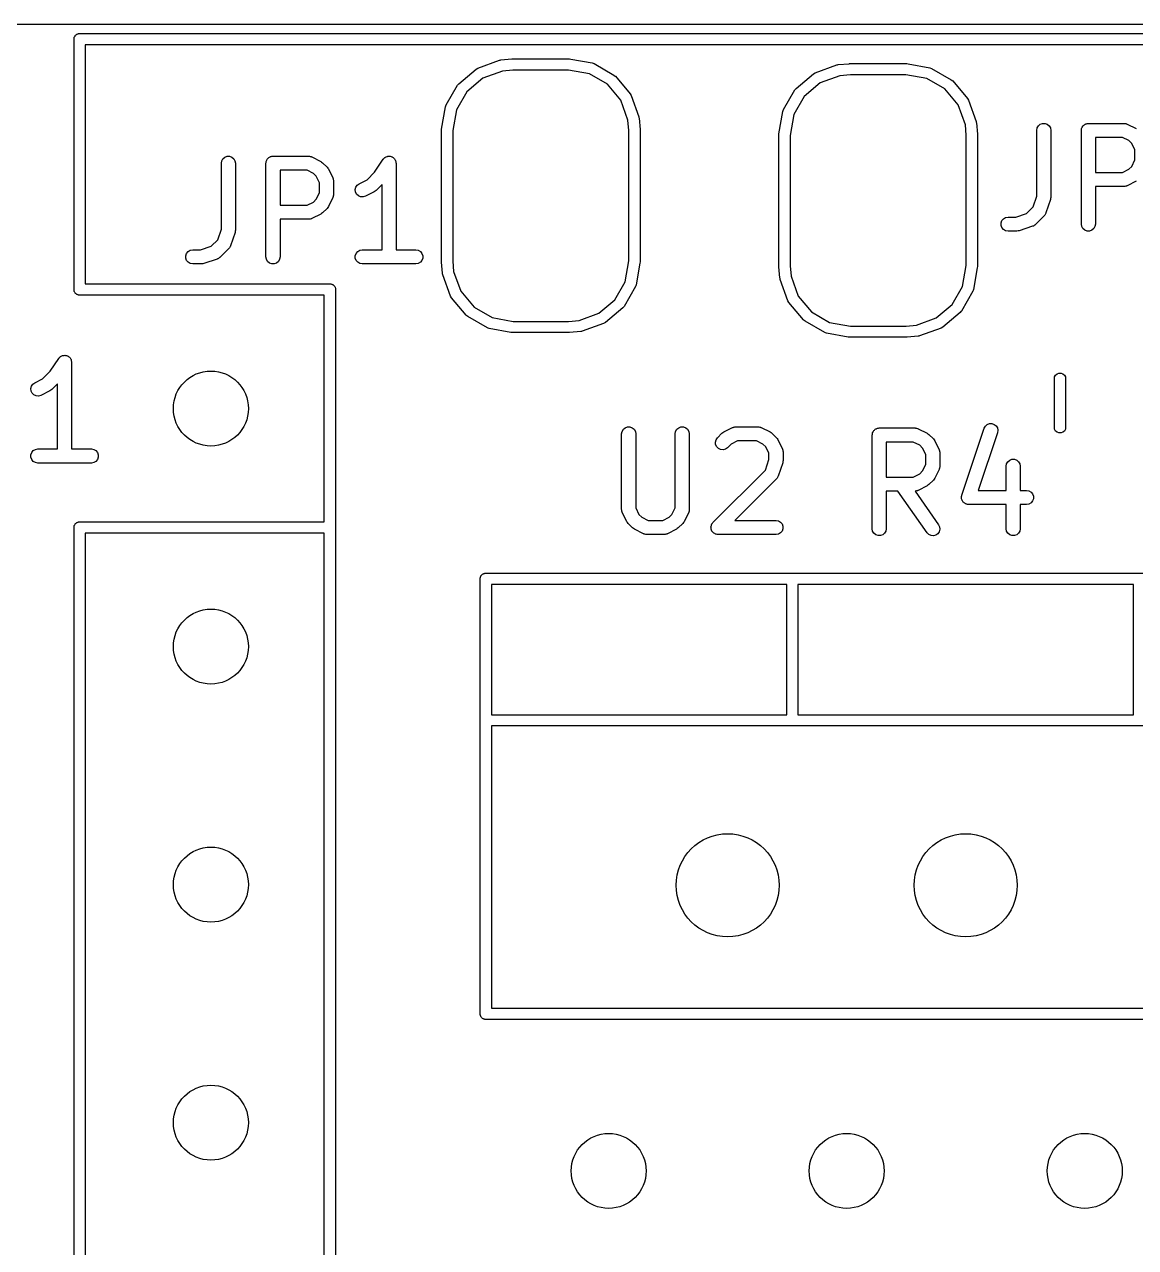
# Model space of a CAD drawing. Extents: x 202.7 to 262.5, y -125.5 to -33.7.
# Drawn here: x 241.19 to 253.05, y -86.12 to -73.07 of the extents above; entities that cross this region are included whole.
import ezdxf

# ---------------------------------------------------------------- set-up
doc = ezdxf.new("R2010")
doc.units = 0
doc.header["$MEASUREMENT"] = 0
doc.layers.add('BLACK', color=7, linetype='CONTINUOUS')

msp = doc.modelspace()

# ---------------------------------------------------------------- linework, layer by layer
at = {"layer": 'BLACK', "linetype": 'CONTINUOUS'}
for p, q in [((259.685, -73.072), (223.309, -73.072)), ((241.722, -73.2144), (241.723, -73.2092)), ((241.723, -73.2092), (241.725, -73.2045)), ((241.725, -73.2045), (241.727, -73.1995)), ((241.727, -73.1995), (241.731, -73.1955)), ((241.731, -73.1955), (241.733, -73.1908)), ((241.733, -73.1908), (241.737, -73.1874)), ((241.737, -73.1874), (241.741, -73.1833)), ((241.741, -73.1833), (241.745, -73.1807)), ((241.745, -73.1807), (241.75, -73.1772)), ((241.75, -73.1772), (241.755, -73.1754)), ((241.755, -73.1754), (241.759, -73.1727)), ((241.759, -73.1727), (241.764, -73.1718)), ((241.764, -73.1718), (241.769, -73.17)), ((241.769, -73.17), (241.775, -73.17)), ((241.775, -73.17), (241.775, -73.17)), ((241.775, -73.17), (259.825, -73.17)), ((241.72, -73.2194), (241.722, -73.2144)), ((241.72, -73.2247), (241.72, -73.2194)), ((241.72, -73.2248), (241.72, -73.2247)), ((241.72, -75.8894), (241.72, -73.2248)), ((259.76, -73.29), (241.84, -73.29)), ((241.84, -73.29), (241.84, -75.84)), ((246.029, -73.5374), (246.258, -73.4543)), ((246.258, -73.4543), (246.266, -73.4529)), ((246.266, -73.4529), (246.273, -73.4509)), ((246.273, -73.4509), (246.392, -73.4405)), ((246.392, -73.4405), (246.395, -73.44)), ((246.395, -73.44), (247.005, -73.44)), ((247.005, -73.44), (247.021, -73.4427)), ((247.021, -73.4427), (247.25, -73.4831)), ((245.825, -73.7041), (246.011, -73.5478)), ((246.011, -73.5478), (246.029, -73.5374)), ((246.029, -73.5374), (246.029, -73.5374)), ((246.292, -73.5697), (246.08, -73.6465)), ((246.403, -73.56), (246.292, -73.5697)), ((246.995, -73.56), (246.403, -73.56)), ((247.219, -73.5995), (246.995, -73.56)), ((247.411, -73.7104), (247.219, -73.5995)), ((247.25, -73.4831), (247.269, -73.4903)), ((247.269, -73.4903), (247.269, -73.4903)), ((247.269, -73.4903), (247.48, -73.6118)), ((249.425, -73.7541), (249.611, -73.5978)), ((249.611, -73.5978), (249.629, -73.5874)), ((249.629, -73.5874), (249.858, -73.5043)), ((249.629, -73.5874), (249.629, -73.5874)), ((249.858, -73.5043), (249.866, -73.5029)), ((249.866, -73.5029), (249.873, -73.5009)), ((249.873, -73.5009), (249.992, -73.4905)), ((249.992, -73.4905), (249.995, -73.49)), ((249.995, -73.49), (250.605, -73.49)), ((250.605, -73.49), (250.621, -73.4927)), ((250.621, -73.4927), (250.85, -73.5331)), ((250.85, -73.5331), (250.869, -73.5403)), ((250.869, -73.5403), (250.869, -73.5403)), ((250.869, -73.5403), (251.08, -73.6618)), ((245.69, -73.9306), (245.812, -73.72)), ((245.812, -73.72), (245.825, -73.7041)), ((245.825, -73.7041), (245.825, -73.7041)), ((246.08, -73.6465), (245.91, -73.7892)), ((247.553, -73.8805), (247.411, -73.7104)), ((247.48, -73.6118), (247.495, -73.6241)), ((247.495, -73.6241), (247.496, -73.6252)), ((247.496, -73.6252), (247.652, -73.8114)), ((249.68, -73.6965), (249.51, -73.8392)), ((249.892, -73.6197), (249.68, -73.6965)), ((250.003, -73.61), (249.892, -73.6197)), ((250.595, -73.61), (250.003, -73.61)), ((250.819, -73.6495), (250.595, -73.61)), ((251.011, -73.7604), (250.819, -73.6495)), ((251.08, -73.6618), (251.096, -73.6752)), ((251.096, -73.6752), (251.252, -73.8614)), ((245.91, -73.7892), (245.799, -73.9814)), ((247.652, -73.8114), (247.663, -73.8295)), ((247.663, -73.8295), (247.663, -73.8295)), ((247.663, -73.8295), (247.746, -74.0579)), ((249.29, -73.9806), (249.412, -73.77)), ((249.51, -73.8392), (249.399, -74.0314)), ((249.412, -73.77), (249.425, -73.7541)), ((249.425, -73.7541), (249.425, -73.7541)), ((251.153, -73.9305), (251.011, -73.7604)), ((251.252, -73.8614), (251.263, -73.8795)), ((245.641, -74.1896), (245.683, -73.9502)), ((245.683, -73.9502), (245.69, -73.9306)), ((245.69, -73.9306), (245.69, -73.9306)), ((245.799, -73.9814), (245.76, -74.2052)), ((247.63, -74.0915), (247.553, -73.8805)), ((249.283, -74.0002), (249.29, -73.9806)), ((249.29, -73.9806), (249.29, -73.9806)), ((251.23, -74.1415), (251.153, -73.9305)), ((251.263, -73.8795), (251.263, -73.8795)), ((251.263, -73.8795), (251.346, -74.1079)), ((247.64, -74.2026), (247.63, -74.0915)), ((247.746, -74.0579), (247.747, -74.0656)), ((247.747, -74.0656), (247.749, -74.0732)), ((247.749, -74.0732), (247.76, -74.1922)), ((249.241, -74.2396), (249.283, -74.0002)), ((249.399, -74.0314), (249.36, -74.2552)), ((251.346, -74.1079), (251.347, -74.1156)), ((251.347, -74.1156), (251.349, -74.1232)), ((251.349, -74.1232), (251.36, -74.2422)), ((245.64, -74.1948), (245.641, -74.1896)), ((245.64, -75.6052), (245.64, -74.1948)), ((245.641, -74.1896), (245.641, -74.1896)), ((245.76, -74.2052), (245.76, -75.5974)), ((247.64, -75.5947), (247.64, -74.2026)), ((247.76, -74.1922), (247.76, -74.1948)), ((247.76, -74.1948), (247.76, -75.6052)), ((249.24, -74.2448), (249.241, -74.2396)), ((249.24, -75.6552), (249.24, -74.2448)), ((249.241, -74.2396), (249.241, -74.2396)), ((249.36, -74.2552), (249.36, -75.6474)), ((251.24, -74.2526), (251.23, -74.1415)), ((251.24, -75.6447), (251.24, -74.2526)), ((251.36, -74.2422), (251.36, -74.2448)), ((251.36, -74.2448), (251.36, -75.6552)), ((251.992, -74.2024), (251.996, -74.1767)), ((251.992, -74.9045), (251.992, -74.2024)), ((251.996, -74.1767), (252.009, -74.1542)), ((252.009, -74.1542), (252.029, -74.1374)), ((252.029, -74.1374), (252.054, -74.1285)), ((252.054, -74.1285), (252.08, -74.1285)), ((252.08, -74.1285), (252.104, -74.1374)), ((252.104, -74.1374), (252.124, -74.1542)), ((252.124, -74.1542), (252.137, -74.1767)), ((252.137, -74.1767), (252.142, -74.2024)), ((252.142, -74.2024), (252.142, -74.9167)), ((252.468, -74.2024), (252.469, -74.1959)), ((252.468, -75.2024), (252.468, -74.2024)), ((252.469, -74.1894), (252.471, -74.1832)), ((252.469, -74.1959), (252.469, -74.1894)), ((252.471, -74.1832), (252.472, -74.1767)), ((252.472, -74.1767), (252.476, -74.171)), ((252.476, -74.171), (252.478, -74.1649)), ((252.478, -74.1649), (252.482, -74.1599)), ((252.482, -74.1599), (252.485, -74.1542)), ((252.485, -74.1542), (252.49, -74.15)), ((252.49, -74.15), (252.495, -74.1449)), ((252.495, -74.1449), (252.5, -74.1416)), ((252.5, -74.1416), (252.505, -74.1374)), ((252.505, -74.1374), (252.512, -74.1352)), ((252.512, -74.1352), (252.517, -74.1319)), ((252.517, -74.1319), (252.524, -74.1308)), ((252.524, -74.1308), (252.53, -74.1285)), ((252.53, -74.1285), (252.536, -74.1285)), ((252.536, -74.1285), (252.543, -74.1274)), ((252.543, -74.1274), (252.924, -74.1274)), ((252.924, -74.1274), (252.928, -74.1281)), ((252.928, -74.1281), (252.932, -74.1279)), ((252.932, -74.1279), (252.941, -74.1304)), ((252.941, -74.1304), (252.949, -74.1319)), ((252.949, -74.1319), (252.953, -74.1341)), ((252.953, -74.1341), (252.957, -74.1353)), ((252.957, -74.1353), (253.053, -74.1829)), ((252.618, -74.2774), (252.618, -74.6512)), ((252.906, -74.2774), (252.618, -74.2774)), ((252.975, -74.3116), (252.906, -74.2774)), ((253.005, -74.342), (252.975, -74.3116)), ((253.039, -74.4106), (253.005, -74.342)), ((243.296, -74.5267), (243.309, -74.5042)), ((243.309, -74.5042), (243.329, -74.4874)), ((243.329, -74.4874), (243.354, -74.4785)), ((243.354, -74.4785), (243.38, -74.4785)), ((243.38, -74.4785), (243.404, -74.4874)), ((243.404, -74.4874), (243.424, -74.5042)), ((243.424, -74.5042), (243.437, -74.5267)), ((243.776, -74.521), (243.778, -74.5149)), ((243.778, -74.5149), (243.782, -74.5099)), ((243.782, -74.5099), (243.785, -74.5042)), ((243.785, -74.5042), (243.79, -74.5)), ((243.79, -74.5), (243.795, -74.4949)), ((243.795, -74.4949), (243.8, -74.4916)), ((243.8, -74.4916), (243.805, -74.4874)), ((243.805, -74.4874), (243.812, -74.4852)), ((243.812, -74.4852), (243.817, -74.4819)), ((243.817, -74.4819), (243.824, -74.4808)), ((243.824, -74.4808), (243.83, -74.4785)), ((243.83, -74.4785), (243.836, -74.4785)), ((243.836, -74.4785), (243.843, -74.4774)), ((243.843, -74.4774), (244.224, -74.4774)), ((244.224, -74.4774), (244.228, -74.4781)), ((244.228, -74.4781), (244.232, -74.4779)), ((244.232, -74.4779), (244.241, -74.4804)), ((244.241, -74.4804), (244.249, -74.4819)), ((244.249, -74.4819), (244.253, -74.4841)), ((244.253, -74.4841), (244.257, -74.4853)), ((244.257, -74.4853), (244.353, -74.5329)), ((244.927, -74.6475), (245.019, -74.5108)), ((245.019, -74.5108), (245.021, -74.5078)), ((245.021, -74.5078), (245.023, -74.5042)), ((245.023, -74.5042), (245.03, -74.4984)), ((245.03, -74.4984), (245.037, -74.4919)), ((245.037, -74.4919), (245.04, -74.4901)), ((245.04, -74.4901), (245.043, -74.4874)), ((245.043, -74.4874), (245.052, -74.4844)), ((245.052, -74.4844), (245.06, -74.4804)), ((245.06, -74.4804), (245.064, -74.4799)), ((245.064, -74.4799), (245.068, -74.4785)), ((245.068, -74.4785), (245.077, -74.4785)), ((245.077, -74.4785), (245.086, -74.4775)), ((245.086, -74.4775), (245.09, -74.4785)), ((245.09, -74.4785), (245.094, -74.4785)), ((245.094, -74.4785), (245.102, -74.4816)), ((245.102, -74.4816), (245.111, -74.4837)), ((245.111, -74.4837), (245.115, -74.486)), ((245.115, -74.486), (245.118, -74.4874)), ((245.118, -74.4874), (245.125, -74.4932)), ((245.125, -74.4932), (245.133, -74.4981)), ((245.133, -74.4981), (245.135, -74.5015)), ((245.135, -74.5015), (245.138, -74.5042)), ((245.138, -74.5042), (245.143, -74.5119)), ((245.143, -74.5119), (245.148, -74.5191)), ((253.039, -74.518), (253.039, -74.4106)), ((243.292, -74.5524), (243.296, -74.5267)), ((243.292, -75.2545), (243.292, -74.5524)), ((243.437, -74.5267), (243.442, -74.5524)), ((243.442, -74.5524), (243.442, -75.2667)), ((243.768, -74.5524), (243.769, -74.5459)), ((243.768, -75.5524), (243.768, -74.5524)), ((243.769, -74.5394), (243.771, -74.5332)), ((243.769, -74.5459), (243.769, -74.5394)), ((243.771, -74.5332), (243.772, -74.5267)), ((243.772, -74.5267), (243.776, -74.521)), ((243.918, -74.6274), (243.918, -75.0012)), ((244.206, -74.6274), (243.918, -74.6274)), ((244.275, -74.6616), (244.206, -74.6274)), ((244.353, -74.5329), (244.362, -74.5401)), ((244.362, -74.5401), (244.372, -74.547)), ((244.372, -74.547), (244.42, -74.5946)), ((244.42, -74.5946), (244.427, -74.6044)), ((244.427, -74.6044), (244.434, -74.6141)), ((244.434, -74.6141), (244.481, -74.7093)), ((244.846, -74.7288), (244.927, -74.6475)), ((245.148, -74.5191), (245.149, -74.5231)), ((245.149, -74.5231), (245.151, -74.5267)), ((245.151, -74.5267), (245.153, -74.5355)), ((245.153, -74.5355), (245.155, -74.5441)), ((245.155, -74.5441), (245.155, -74.5483)), ((245.155, -74.5483), (245.156, -74.5524)), ((245.156, -74.5524), (245.156, -75.4774)), ((252.906, -74.6512), (252.975, -74.6169)), ((252.975, -74.6169), (253.005, -74.5865)), ((253.005, -74.5865), (253.039, -74.518)), ((244.305, -74.692), (244.275, -74.6616)), ((244.339, -74.7606), (244.305, -74.692)), ((244.339, -74.868), (244.339, -74.7606)), ((244.481, -74.7093), (244.483, -74.7135)), ((244.483, -74.7135), (244.485, -74.7172)), ((244.485, -74.7172), (244.486, -74.7259)), ((244.486, -74.7259), (244.489, -74.7343)), ((244.489, -74.7343), (244.489, -74.7386)), ((244.489, -74.7386), (244.489, -74.7429)), ((244.489, -74.7429), (244.489, -74.8857)), ((244.741, -74.7865), (244.762, -74.771)), ((244.762, -74.771), (244.846, -74.7288)), ((252.618, -74.6512), (252.906, -74.6512)), ((253.053, -74.7457), (252.957, -74.7933)), ((244.305, -74.9365), (244.339, -74.868)), ((244.486, -74.9027), (244.485, -74.9114)), ((244.489, -74.8943), (244.486, -74.9027)), ((244.489, -74.8857), (244.489, -74.89)), ((244.489, -74.89), (244.489, -74.8943)), ((244.72, -74.8336), (244.726, -74.8083)), ((244.723, -74.8595), (244.72, -74.8336)), ((244.735, -74.8828), (244.723, -74.8595)), ((244.726, -74.8083), (244.741, -74.7865)), ((244.754, -74.9007), (244.735, -74.8828)), ((244.778, -74.911), (244.754, -74.9007)), ((244.829, -74.9052), (244.804, -74.9126)), ((244.924, -74.8576), (244.829, -74.9052)), ((244.934, -74.8504), (244.924, -74.8576)), ((244.944, -74.8435), (244.934, -74.8504)), ((245.006, -74.7811), (244.944, -74.8435)), ((245.006, -75.4774), (245.006, -74.7811)), ((251.953, -75.019), (251.992, -74.9045)), ((252.924, -74.8012), (252.618, -74.8012)), ((252.618, -74.8012), (252.618, -75.2024)), ((252.928, -74.8004), (252.924, -74.8012)), ((252.932, -74.8007), (252.928, -74.8004)), ((252.941, -74.7982), (252.932, -74.8007)), ((252.949, -74.7967), (252.941, -74.7982)), ((252.953, -74.7945), (252.949, -74.7967)), ((252.957, -74.7933), (252.953, -74.7945)), ((243.918, -75.0012), (244.206, -75.0012)), ((244.206, -75.0012), (244.275, -74.9669)), ((244.275, -74.9669), (244.305, -74.9365)), ((244.42, -75.034), (244.372, -75.0816)), ((244.427, -75.0242), (244.42, -75.034)), ((244.434, -75.0145), (244.427, -75.0242)), ((244.481, -74.9193), (244.434, -75.0145)), ((244.483, -74.9151), (244.481, -74.9193)), ((244.485, -74.9114), (244.483, -74.9151)), ((244.804, -74.9126), (244.778, -74.911)), ((251.883, -75.0892), (251.953, -75.019)), ((252.138, -74.9404), (252.09, -75.0832)), ((252.14, -74.9285), (252.138, -74.9404)), ((252.142, -74.9167), (252.14, -74.9285)), ((244.224, -75.1512), (243.918, -75.1512)), ((243.918, -75.1512), (243.918, -75.5524)), ((244.228, -75.1504), (244.224, -75.1512)), ((244.232, -75.1507), (244.228, -75.1504)), ((244.241, -75.1482), (244.232, -75.1507)), ((244.249, -75.1467), (244.241, -75.1482)), ((244.253, -75.1445), (244.249, -75.1467)), ((244.257, -75.1433), (244.253, -75.1445)), ((244.353, -75.0957), (244.257, -75.1433)), ((244.362, -75.0885), (244.353, -75.0957)), ((244.372, -75.0816), (244.362, -75.0885)), ((251.612, -75.1894), (251.621, -75.1649)), ((251.621, -75.1649), (251.638, -75.1449)), ((251.638, -75.1449), (251.66, -75.1319)), ((251.66, -75.1319), (251.686, -75.1274)), ((251.686, -75.1274), (251.769, -75.1274)), ((251.769, -75.1274), (251.883, -75.0892)), ((252.072, -75.1126), (251.977, -75.2078)), ((252.075, -75.109), (252.072, -75.1126)), ((252.078, -75.1061), (252.075, -75.109)), ((252.082, -75.0984), (252.078, -75.1061)), ((252.087, -75.0912), (252.082, -75.0984)), ((252.088, -75.087), (252.087, -75.0912)), ((252.09, -75.0832), (252.088, -75.087)), ((243.253, -75.369), (243.292, -75.2545)), ((243.438, -75.2904), (243.39, -75.4332)), ((243.44, -75.2785), (243.438, -75.2904)), ((243.442, -75.2667), (243.44, -75.2785)), ((251.612, -75.2154), (251.612, -75.1894)), ((251.621, -75.2399), (251.612, -75.2154)), ((251.638, -75.2598), (251.621, -75.2399)), ((251.66, -75.2729), (251.638, -75.2598)), ((251.686, -75.2774), (251.66, -75.2729)), ((251.781, -75.2774), (251.686, -75.2774)), ((251.793, -75.2753), (251.781, -75.2774)), ((251.805, -75.2735), (251.793, -75.2753)), ((251.948, -75.2259), (251.805, -75.2735)), ((251.951, -75.2239), (251.948, -75.2259)), ((251.956, -75.2227), (251.951, -75.2239)), ((251.963, -75.2177), (251.956, -75.2227)), ((251.97, -75.2135), (251.963, -75.2177)), ((251.973, -75.2103), (251.97, -75.2135)), ((251.977, -75.2078), (251.973, -75.2103)), ((252.472, -75.228), (252.468, -75.2024)), ((252.485, -75.2506), (252.472, -75.228)), ((252.505, -75.2673), (252.485, -75.2506)), ((252.53, -75.2762), (252.505, -75.2673)), ((252.556, -75.2762), (252.53, -75.2762)), ((252.58, -75.2673), (252.556, -75.2762)), ((252.6, -75.2506), (252.58, -75.2673)), ((252.613, -75.228), (252.6, -75.2506)), ((252.618, -75.2024), (252.613, -75.228)), ((243.183, -75.4392), (243.253, -75.369)), ((242.912, -75.5394), (242.921, -75.5149)), ((242.912, -75.5654), (242.912, -75.5394)), ((242.921, -75.5149), (242.938, -75.4949)), ((242.938, -75.4949), (242.96, -75.4819)), ((242.96, -75.4819), (242.986, -75.4774)), ((242.986, -75.4774), (243.069, -75.4774)), ((243.069, -75.4774), (243.183, -75.4392)), ((243.273, -75.5603), (243.27, -75.5635)), ((243.277, -75.5578), (243.273, -75.5603)), ((243.372, -75.4626), (243.277, -75.5578)), ((243.375, -75.459), (243.372, -75.4626)), ((243.378, -75.4561), (243.375, -75.459)), ((243.382, -75.4484), (243.378, -75.4561)), ((243.387, -75.4412), (243.382, -75.4484)), ((243.388, -75.437), (243.387, -75.4412)), ((243.39, -75.4332), (243.388, -75.437)), ((243.772, -75.578), (243.768, -75.5524)), ((243.918, -75.5524), (243.913, -75.578)), ((244.721, -75.5394), (244.73, -75.5149)), ((244.721, -75.5654), (244.721, -75.5394)), ((244.73, -75.5149), (244.747, -75.4949)), ((244.747, -75.4949), (244.77, -75.4819)), ((244.77, -75.4819), (244.795, -75.4774)), ((244.795, -75.4774), (245.006, -75.4774)), ((245.156, -75.4774), (245.367, -75.4774)), ((245.367, -75.4774), (245.392, -75.4819)), ((245.392, -75.4819), (245.415, -75.4949)), ((245.415, -75.4949), (245.432, -75.5149)), ((245.432, -75.5149), (245.441, -75.5394)), ((245.441, -75.5394), (245.441, -75.5654)), ((242.921, -75.5899), (242.912, -75.5654)), ((242.938, -75.6098), (242.921, -75.5899)), ((242.96, -75.6229), (242.938, -75.6098)), ((242.986, -75.6274), (242.96, -75.6229)), ((243.081, -75.6274), (242.986, -75.6274)), ((243.093, -75.6253), (243.081, -75.6274)), ((243.105, -75.6235), (243.093, -75.6253)), ((243.248, -75.5759), (243.105, -75.6235)), ((243.251, -75.5739), (243.248, -75.5759)), ((243.256, -75.5727), (243.251, -75.5739)), ((243.263, -75.5677), (243.256, -75.5727)), ((243.27, -75.5635), (243.263, -75.5677)), ((243.785, -75.6006), (243.772, -75.578)), ((243.805, -75.6173), (243.785, -75.6006)), ((243.83, -75.6262), (243.805, -75.6173)), ((243.856, -75.6262), (243.83, -75.6262)), ((243.88, -75.6173), (243.856, -75.6262)), ((243.9, -75.6006), (243.88, -75.6173)), ((243.913, -75.578), (243.9, -75.6006)), ((244.73, -75.5899), (244.721, -75.5654)), ((244.747, -75.6098), (244.73, -75.5899)), ((244.77, -75.6229), (244.747, -75.6098)), ((244.795, -75.6274), (244.77, -75.6229)), ((245.367, -75.6274), (244.795, -75.6274)), ((245.392, -75.6229), (245.367, -75.6274)), ((245.415, -75.6098), (245.392, -75.6229)), ((245.432, -75.5899), (245.415, -75.6098)), ((245.441, -75.5654), (245.432, -75.5899)), ((245.64, -75.6078), (245.64, -75.6052)), ((245.651, -75.7268), (245.64, -75.6078)), ((245.76, -75.5974), (245.77, -75.7085)), ((247.601, -75.8186), (247.64, -75.5947)), ((247.757, -75.62), (247.717, -75.8498)), ((247.76, -75.6052), (247.757, -75.62)), ((249.24, -75.6578), (249.24, -75.6552)), ((249.251, -75.7768), (249.24, -75.6578)), ((249.36, -75.6474), (249.37, -75.7585)), ((251.201, -75.8686), (251.24, -75.6447)), ((251.357, -75.6696), (251.317, -75.8998)), ((251.36, -75.6552), (251.357, -75.6696)), ((245.653, -75.7344), (245.651, -75.7268)), ((245.654, -75.7421), (245.653, -75.7344)), ((245.737, -75.9705), (245.654, -75.7421)), ((245.77, -75.7085), (245.847, -75.9195)), ((247.49, -76.0108), (247.601, -75.8186)), ((249.253, -75.7844), (249.251, -75.7768)), ((249.254, -75.7921), (249.253, -75.7844)), ((249.337, -76.0205), (249.254, -75.7921)), ((249.37, -75.7585), (249.447, -75.9695)), ((241.72, -75.9106), (241.72, -75.8894)), ((241.722, -75.9156), (241.72, -75.9106)), ((241.723, -75.9208), (241.722, -75.9156)), ((241.725, -75.9254), (241.723, -75.9208)), ((241.727, -75.9305), (241.725, -75.9254)), ((241.731, -75.9345), (241.727, -75.9305)), ((241.733, -75.9392), (241.731, -75.9345)), ((241.737, -75.9426), (241.733, -75.9392)), ((241.741, -75.9467), (241.737, -75.9426)), ((241.745, -75.9493), (241.741, -75.9467)), ((241.75, -75.9528), (241.745, -75.9493)), ((241.755, -75.9546), (241.75, -75.9528)), ((241.84, -75.84), (244.455, -75.84)), ((244.455, -75.84), (244.455, -75.84)), ((244.455, -75.84), (244.461, -75.84)), ((244.461, -75.84), (244.466, -75.8418)), ((244.466, -75.8418), (244.471, -75.8427)), ((244.471, -75.8427), (244.475, -75.8454)), ((244.475, -75.8454), (244.48, -75.8472)), ((244.48, -75.8472), (244.485, -75.8507)), ((244.485, -75.8507), (244.489, -75.8533)), ((244.489, -75.8533), (244.493, -75.8574)), ((244.493, -75.8574), (244.497, -75.8608)), ((244.497, -75.8608), (244.499, -75.8655)), ((244.499, -75.8655), (244.503, -75.8695)), ((244.503, -75.8695), (244.505, -75.8745)), ((244.505, -75.8745), (244.507, -75.8792)), ((244.507, -75.8792), (244.508, -75.8844)), ((244.508, -75.8844), (244.51, -75.8894)), ((244.51, -75.8894), (244.51, -75.8947)), ((244.51, -75.8947), (244.51, -75.8948)), ((244.51, -75.8948), (244.51, -88.2401)), ((245.847, -75.9195), (245.989, -76.0896)), ((247.71, -75.8694), (247.588, -76.0799)), ((247.713, -75.8594), (247.71, -75.8694)), ((247.71, -75.8694), (247.71, -75.8694)), ((247.717, -75.8498), (247.713, -75.8594)), ((247.717, -75.8498), (247.717, -75.8498)), ((251.09, -76.0608), (251.201, -75.8686)), ((251.31, -75.9194), (251.188, -76.1299)), ((251.313, -75.9106), (251.31, -75.9194)), ((251.31, -75.9194), (251.31, -75.9194)), ((251.317, -75.8998), (251.313, -75.9106)), ((251.317, -75.8998), (251.317, -75.8998)), ((241.759, -75.9573), (241.755, -75.9546)), ((241.764, -75.9582), (241.759, -75.9573)), ((241.769, -75.96), (241.764, -75.9582)), ((241.775, -75.96), (241.769, -75.96)), ((244.39, -75.96), (241.775, -75.96)), ((241.775, -75.96), (241.775, -75.96)), ((244.39, -78.38), (244.39, -75.96)), ((245.748, -75.9886), (245.737, -75.9705)), ((245.737, -75.9705), (245.737, -75.9705)), ((245.904, -76.1748), (245.748, -75.9886)), ((247.32, -76.1535), (247.49, -76.0108)), ((247.588, -76.08), (247.581, -76.0886)), ((247.588, -76.0799), (247.588, -76.08)), ((249.348, -76.0386), (249.337, -76.0205)), ((249.337, -76.0205), (249.337, -76.0205)), ((249.504, -76.2248), (249.348, -76.0386)), ((249.447, -75.9695), (249.589, -76.1396)), ((250.92, -76.2035), (251.09, -76.0608)), ((245.911, -76.1809), (245.904, -76.1748)), ((245.904, -76.1748), (245.904, -76.1748)), ((245.92, -76.1882), (245.911, -76.1809)), ((246.131, -76.3097), (245.92, -76.1882)), ((245.92, -76.1882), (245.92, -76.1882)), ((245.989, -76.0896), (246.181, -76.2005)), ((246.181, -76.2005), (246.405, -76.24)), ((247.108, -76.2303), (247.32, -76.1535)), ((247.575, -76.0959), (247.389, -76.2522)), ((247.581, -76.0886), (247.575, -76.0959)), ((247.575, -76.0959), (247.575, -76.0959)), ((249.589, -76.1396), (249.781, -76.2505)), ((250.708, -76.2803), (250.92, -76.2035)), ((251.175, -76.1459), (250.989, -76.3022)), ((251.183, -76.1362), (251.175, -76.1459)), ((251.175, -76.1459), (251.175, -76.1459)), ((251.188, -76.13), (251.183, -76.1362)), ((251.188, -76.1299), (251.188, -76.13)), ((246.138, -76.3126), (246.131, -76.3097)), ((246.131, -76.3097), (246.131, -76.3097)), ((246.15, -76.3169), (246.138, -76.3126)), ((246.379, -76.3573), (246.15, -76.3169)), ((246.15, -76.3169), (246.15, -76.3169)), ((246.405, -76.24), (246.997, -76.24)), ((246.997, -76.24), (247.108, -76.2303)), ((247.371, -76.2626), (247.142, -76.3457)), ((247.389, -76.2522), (247.371, -76.2626)), ((247.371, -76.2626), (247.371, -76.2626)), ((249.51, -76.2296), (249.504, -76.2248)), ((249.504, -76.2248), (249.504, -76.2248)), ((249.52, -76.2382), (249.51, -76.2296)), ((249.731, -76.3597), (249.52, -76.2382)), ((249.52, -76.2382), (249.52, -76.2382)), ((249.781, -76.2505), (250.005, -76.29)), ((250.005, -76.29), (250.597, -76.29)), ((250.597, -76.29), (250.708, -76.2803)), ((250.971, -76.3126), (250.742, -76.3957)), ((250.989, -76.3022), (250.971, -76.3126)), ((250.971, -76.3126), (250.971, -76.3126)), ((246.395, -76.36), (246.379, -76.3573)), ((247.005, -76.36), (246.395, -76.36)), ((247.008, -76.3595), (247.005, -76.36)), ((247.127, -76.3491), (247.008, -76.3595)), ((247.134, -76.3471), (247.127, -76.3491)), ((247.142, -76.3457), (247.134, -76.3471)), ((249.739, -76.3628), (249.731, -76.3597)), ((249.731, -76.3597), (249.731, -76.3597)), ((249.75, -76.3669), (249.739, -76.3628)), ((249.979, -76.4073), (249.75, -76.3669)), ((249.75, -76.3669), (249.75, -76.3669)), ((249.995, -76.41), (249.979, -76.4073)), ((250.605, -76.41), (249.995, -76.41)), ((250.608, -76.4095), (250.605, -76.41)), ((250.727, -76.3991), (250.608, -76.4095)), ((250.734, -76.3971), (250.727, -76.3991)), ((250.742, -76.3957), (250.734, -76.3971)), ((241.59, -76.6087), (241.598, -76.6047)), ((241.598, -76.6047), (241.602, -76.6042)), ((241.602, -76.6042), (241.606, -76.6028)), ((241.606, -76.6028), (241.615, -76.6028)), ((241.615, -76.6028), (241.624, -76.6018)), ((241.624, -76.6018), (241.628, -76.6028)), ((241.628, -76.6028), (241.632, -76.6028)), ((241.632, -76.6028), (241.641, -76.6059)), ((241.466, -76.7717), (241.557, -76.6351)), ((241.557, -76.6351), (241.56, -76.6321)), ((241.56, -76.6321), (241.562, -76.6285)), ((241.562, -76.6285), (241.569, -76.6227)), ((241.569, -76.6227), (241.575, -76.6162)), ((241.575, -76.6162), (241.579, -76.6144)), ((241.579, -76.6144), (241.582, -76.6117)), ((241.582, -76.6117), (241.59, -76.6087)), ((241.641, -76.6059), (241.65, -76.608)), ((241.65, -76.608), (241.653, -76.6103)), ((241.653, -76.6103), (241.657, -76.6117)), ((241.657, -76.6117), (241.664, -76.6175)), ((241.664, -76.6175), (241.671, -76.6224)), ((241.671, -76.6224), (241.674, -76.6258)), ((241.674, -76.6258), (241.677, -76.6285)), ((241.677, -76.6285), (241.681, -76.6362)), ((241.681, -76.6362), (241.687, -76.6434)), ((241.687, -76.6434), (241.688, -76.6474)), ((241.688, -76.6474), (241.69, -76.651)), ((241.69, -76.651), (241.691, -76.6598)), ((241.691, -76.6598), (241.694, -76.6684)), ((241.694, -76.6684), (241.694, -76.6726)), ((241.694, -76.6726), (241.694, -76.6767)), ((241.694, -76.6767), (241.694, -77.6017)), ((241.3, -76.8953), (241.384, -76.8531)), ((241.384, -76.8531), (241.466, -76.7717)), ((252.18, -76.8487), (252.183, -76.8331)), ((252.18, -77.3763), (252.18, -76.8487)), ((252.183, -76.8331), (252.193, -76.8148)), ((252.193, -76.8148), (252.21, -76.8012)), ((252.21, -76.8012), (252.229, -76.7939)), ((252.229, -76.7939), (252.251, -76.7939)), ((252.251, -76.7939), (252.27, -76.8012)), ((252.27, -76.8012), (252.287, -76.8148)), ((252.287, -76.8148), (252.297, -76.8331)), ((252.297, -76.8331), (252.3, -76.8487)), ((252.3, -76.8487), (252.3, -77.3763)), ((241.259, -76.9579), (241.265, -76.9326)), ((241.262, -76.9838), (241.259, -76.9579)), ((241.273, -77.0071), (241.262, -76.9838)), ((241.265, -76.9326), (241.279, -76.9108)), ((241.279, -76.9108), (241.3, -76.8953)), ((241.462, -76.9818), (241.367, -77.0295)), ((241.472, -76.9747), (241.462, -76.9818)), ((241.482, -76.9678), (241.472, -76.9747)), ((241.544, -76.9054), (241.482, -76.9678)), ((241.544, -77.6017), (241.544, -76.9054)), ((241.292, -77.025), (241.273, -77.0071)), ((241.316, -77.0353), (241.292, -77.025)), ((241.342, -77.0369), (241.316, -77.0353)), ((241.367, -77.0295), (241.342, -77.0369)), ((247.581, -77.3912), (247.601, -77.3744)), ((247.601, -77.3744), (247.625, -77.3655)), ((247.625, -77.3655), (247.651, -77.3655)), ((247.651, -77.3655), (247.676, -77.3744)), ((247.676, -77.3744), (247.696, -77.3912)), ((248.152, -77.3912), (248.172, -77.3744)), ((248.172, -77.3744), (248.196, -77.3655)), ((248.196, -77.3655), (248.223, -77.3655)), ((248.223, -77.3655), (248.247, -77.3744)), ((248.247, -77.3744), (248.267, -77.3912)), ((248.652, -77.4199), (248.747, -77.3723)), ((248.747, -77.3723), (248.752, -77.3711)), ((248.752, -77.3711), (248.755, -77.3689)), ((248.755, -77.3689), (248.764, -77.3674)), ((248.764, -77.3674), (248.772, -77.3649)), ((248.772, -77.3649), (248.777, -77.3651)), ((248.777, -77.3651), (248.781, -77.3644)), ((248.781, -77.3644), (249.019, -77.3644)), ((249.019, -77.3644), (249.023, -77.3651)), ((249.023, -77.3651), (249.028, -77.3649)), ((249.028, -77.3649), (249.036, -77.3674)), ((249.036, -77.3674), (249.045, -77.3689)), ((249.045, -77.3689), (249.048, -77.3711)), ((249.048, -77.3711), (249.053, -77.3723)), ((249.053, -77.3723), (249.148, -77.4199)), ((250.269, -77.3916), (250.274, -77.3874)), ((250.274, -77.3874), (250.281, -77.3852)), ((250.281, -77.3852), (250.286, -77.3819)), ((250.286, -77.3819), (250.293, -77.3808)), ((250.293, -77.3808), (250.299, -77.3785)), ((250.299, -77.3785), (250.305, -77.3785)), ((250.305, -77.3785), (250.312, -77.3774)), ((250.312, -77.3774), (250.693, -77.3774)), ((250.693, -77.3774), (250.697, -77.3781)), ((250.697, -77.3781), (250.701, -77.3779)), ((250.701, -77.3779), (250.71, -77.3804)), ((250.71, -77.3804), (250.719, -77.3819)), ((250.719, -77.3819), (250.722, -77.3841)), ((250.722, -77.3841), (250.726, -77.3853)), ((250.726, -77.3853), (250.822, -77.4329)), ((251.193, -78.0953), (251.431, -77.381)), ((251.431, -77.381), (251.444, -77.3581)), ((251.444, -77.3581), (251.463, -77.3409)), ((251.463, -77.3409), (251.487, -77.3313)), ((251.487, -77.3313), (251.513, -77.3306)), ((251.513, -77.3306), (251.538, -77.3388)), ((251.538, -77.3388), (251.558, -77.355)), ((251.558, -77.355), (251.572, -77.3772)), ((251.572, -77.3772), (251.577, -77.4027)), ((252.183, -77.3919), (252.18, -77.3763)), ((252.3, -77.3763), (252.297, -77.3919)), ((247.563, -77.4394), (247.568, -77.4137)), ((247.563, -78.2489), (247.563, -77.4394)), ((247.568, -77.4137), (247.581, -77.3912)), ((247.696, -77.3912), (247.709, -77.4137)), ((247.709, -77.4137), (247.713, -77.4394)), ((247.713, -77.4394), (247.713, -78.2312)), ((248.135, -77.4394), (248.139, -77.4137)), ((248.135, -78.2312), (248.135, -77.4394)), ((248.139, -77.4137), (248.152, -77.3912)), ((248.267, -77.3912), (248.28, -77.4137)), ((248.28, -77.4137), (248.285, -77.4394)), ((248.285, -77.4394), (248.285, -78.2489)), ((248.563, -77.5281), (248.57, -77.5029)), ((248.57, -77.5029), (248.585, -77.4816)), ((248.585, -77.4816), (248.633, -77.434)), ((248.633, -77.434), (248.643, -77.4271)), ((248.643, -77.4271), (248.652, -77.4199)), ((248.799, -77.5144), (248.73, -77.5486)), ((249.001, -77.5144), (248.799, -77.5144)), ((249.07, -77.5486), (249.001, -77.5144)), ((249.148, -77.4199), (249.157, -77.4271)), ((249.157, -77.4271), (249.167, -77.434)), ((249.167, -77.434), (249.215, -77.4816)), ((249.215, -77.4816), (249.222, -77.4914)), ((249.222, -77.4914), (249.229, -77.5011)), ((249.229, -77.5011), (249.277, -77.5963)), ((250.237, -77.4524), (250.238, -77.4459)), ((250.237, -78.4524), (250.237, -77.4524)), ((250.238, -77.4394), (250.24, -77.4332)), ((250.238, -77.4459), (250.238, -77.4394)), ((250.24, -77.4332), (250.241, -77.4267)), ((250.241, -77.4267), (250.245, -77.421)), ((250.245, -77.421), (250.247, -77.4149)), ((250.247, -77.4149), (250.251, -77.4099)), ((250.251, -77.4099), (250.254, -77.4042)), ((250.254, -77.4042), (250.259, -77.4)), ((250.259, -77.4), (250.264, -77.3949)), ((250.264, -77.3949), (250.269, -77.3916)), ((250.822, -77.4329), (250.831, -77.4401)), ((250.831, -77.4401), (250.841, -77.447)), ((250.841, -77.447), (250.889, -77.4946)), ((250.889, -77.4946), (250.896, -77.5044)), ((250.896, -77.5044), (250.903, -77.5141)), ((250.903, -77.5141), (250.95, -77.6093)), ((251.574, -77.4285), (251.368, -78.044)), ((251.577, -77.4027), (251.574, -77.4285)), ((252.193, -77.4102), (252.183, -77.3919)), ((252.21, -77.4238), (252.193, -77.4102)), ((252.229, -77.4311), (252.21, -77.4238)), ((252.251, -77.4311), (252.229, -77.4311)), ((252.27, -77.4238), (252.251, -77.4311)), ((252.287, -77.4102), (252.27, -77.4238)), ((252.297, -77.3919), (252.287, -77.4102)), ((241.26, -77.6636), (241.269, -77.6392)), ((241.269, -77.6392), (241.285, -77.6192)), ((241.285, -77.6192), (241.308, -77.6062)), ((241.308, -77.6062), (241.334, -77.6017)), ((241.334, -77.6017), (241.544, -77.6017)), ((241.694, -77.6017), (241.905, -77.6017)), ((241.905, -77.6017), (241.931, -77.6062)), ((241.931, -77.6062), (241.953, -77.6192)), ((241.953, -77.6192), (241.97, -77.6392)), ((241.97, -77.6392), (241.979, -77.6636)), ((248.566, -77.554), (248.563, -77.5281)), ((248.577, -77.5776), (248.566, -77.554)), ((248.595, -77.5961), (248.577, -77.5776)), ((248.619, -77.6071), (248.595, -77.5961)), ((248.645, -77.6093), (248.619, -77.6071)), ((248.67, -77.6026), (248.645, -77.6093)), ((248.691, -77.5877), (248.67, -77.6026)), ((248.73, -77.5486), (248.691, -77.5877)), ((249.1, -77.579), (249.07, -77.5486)), ((249.135, -77.6476), (249.1, -77.579)), ((249.135, -77.7129), (249.135, -77.6476)), ((249.277, -77.5963), (249.278, -77.6005)), ((249.278, -77.6005), (249.28, -77.6042)), ((249.28, -77.6042), (249.282, -77.6129)), ((249.282, -77.6129), (249.284, -77.6213)), ((249.284, -77.6213), (249.284, -77.6256)), ((249.284, -77.6256), (249.285, -77.6299)), ((249.285, -77.6299), (249.285, -77.7251)), ((250.387, -77.5274), (250.387, -77.9012)), ((250.675, -77.5274), (250.387, -77.5274)), ((250.744, -77.5616), (250.675, -77.5274)), ((250.774, -77.592), (250.744, -77.5616)), ((250.808, -77.6606), (250.774, -77.592)), ((250.95, -77.6093), (250.952, -77.6135)), ((250.952, -77.6135), (250.954, -77.6172)), ((250.954, -77.6172), (250.955, -77.6259)), ((250.955, -77.6259), (250.958, -77.6343)), ((250.958, -77.6343), (250.958, -77.6386)), ((250.958, -77.6386), (250.958, -77.6429)), ((250.958, -77.6429), (250.958, -77.7857)), ((241.26, -77.6897), (241.26, -77.6636)), ((241.269, -77.7142), (241.26, -77.6897)), ((241.285, -77.7341), (241.269, -77.7142)), ((241.308, -77.7471), (241.285, -77.7341)), ((241.334, -77.7517), (241.308, -77.7471)), ((241.905, -77.7517), (241.334, -77.7517)), ((241.931, -77.7471), (241.905, -77.7517)), ((241.953, -77.7341), (241.931, -77.7471)), ((241.97, -77.7142), (241.953, -77.7341)), ((241.979, -77.6897), (241.97, -77.7142)), ((241.979, -77.6636), (241.979, -77.6897)), ((249.096, -77.8274), (249.135, -77.7129)), ((249.281, -77.7488), (249.233, -77.8917)), ((249.282, -77.7369), (249.281, -77.7488)), ((249.285, -77.7251), (249.282, -77.7369)), ((250.774, -77.8365), (250.808, -77.768)), ((250.808, -77.768), (250.808, -77.6606)), ((251.665, -77.7857), (251.67, -77.7601)), ((251.67, -77.7601), (251.683, -77.7375)), ((251.683, -77.7375), (251.703, -77.7208)), ((251.703, -77.7208), (251.727, -77.7119)), ((251.727, -77.7119), (251.754, -77.7119)), ((251.754, -77.7119), (251.778, -77.7208)), ((251.778, -77.7208), (251.798, -77.7375)), ((251.798, -77.7375), (251.811, -77.7601)), ((251.811, -77.7601), (251.815, -77.7857)), ((248.537, -78.3863), (249.096, -77.8274)), ((249.225, -77.9068), (249.221, -77.9146)), ((249.23, -77.8996), (249.225, -77.9068)), ((249.231, -77.8955), (249.23, -77.8996)), ((249.233, -77.8917), (249.231, -77.8955)), ((250.387, -77.9012), (250.675, -77.9012)), ((250.675, -77.9012), (250.744, -77.8669)), ((250.744, -77.8669), (250.774, -77.8365)), ((250.95, -77.8193), (250.903, -77.9145)), ((250.952, -77.8151), (250.95, -77.8193)), ((250.954, -77.8114), (250.952, -77.8151)), ((250.955, -77.8027), (250.954, -77.8114)), ((250.958, -77.7943), (250.955, -77.8027)), ((250.958, -77.7857), (250.958, -77.79)), ((250.958, -77.79), (250.958, -77.7943)), ((251.665, -78.044), (251.665, -77.7857)), ((251.815, -77.7857), (251.815, -78.044)), ((249.215, -77.921), (248.772, -78.3644)), ((249.217, -77.9174), (249.215, -77.921)), ((249.221, -77.9146), (249.217, -77.9174)), ((250.822, -77.9957), (250.726, -78.0433)), ((250.831, -77.9885), (250.822, -77.9957)), ((250.841, -77.9816), (250.831, -77.9885)), ((250.889, -77.934), (250.841, -77.9816)), ((250.896, -77.9242), (250.889, -77.934)), ((250.903, -77.9145), (250.896, -77.9242)), ((250.511, -78.0512), (250.387, -78.0512)), ((250.387, -78.0512), (250.387, -78.4524)), ((250.822, -78.4954), (250.511, -78.0512)), ((250.697, -78.0504), (250.694, -78.051)), ((250.694, -78.051), (250.945, -78.4094)), ((250.701, -78.0507), (250.697, -78.0504)), ((250.71, -78.0482), (250.701, -78.0507)), ((250.719, -78.0467), (250.71, -78.0482)), ((250.722, -78.0445), (250.719, -78.0467)), ((250.726, -78.0433), (250.722, -78.0445)), ((251.189, -78.1211), (251.19, -78.1136)), ((251.19, -78.1265), (251.189, -78.1211)), ((251.19, -78.106), (251.192, -78.1008)), ((251.19, -78.1136), (251.19, -78.106)), ((251.19, -78.1321), (251.19, -78.1265)), ((251.193, -78.1392), (251.19, -78.1321)), ((251.192, -78.1008), (251.193, -78.0953)), ((251.195, -78.1466), (251.193, -78.1392)), ((251.197, -78.1513), (251.195, -78.1466)), ((251.199, -78.1565), (251.197, -78.1513)), ((251.204, -78.1624), (251.199, -78.1565)), ((251.208, -78.1688), (251.204, -78.1624)), ((251.213, -78.1723), (251.208, -78.1688)), ((251.368, -78.044), (251.665, -78.044)), ((251.815, -78.044), (251.883, -78.044)), ((251.883, -78.044), (251.909, -78.0486)), ((251.909, -78.0486), (251.932, -78.0616)), ((251.932, -78.0616), (251.948, -78.0815)), ((251.948, -78.1565), (251.932, -78.1765)), ((251.948, -78.0815), (251.957, -78.106)), ((251.957, -78.1321), (251.948, -78.1565)), ((251.957, -78.106), (251.957, -78.1321)), ((247.564, -78.2532), (247.563, -78.2489)), ((247.564, -78.2575), (247.564, -78.2532)), ((247.566, -78.2659), (247.564, -78.2575)), ((247.568, -78.2746), (247.566, -78.2659)), ((247.57, -78.2783), (247.568, -78.2746)), ((247.571, -78.2824), (247.57, -78.2783)), ((247.619, -78.3777), (247.571, -78.2824)), ((247.713, -78.2312), (247.747, -78.2997)), ((247.747, -78.2997), (247.778, -78.3301)), ((248.07, -78.3301), (248.1, -78.2997)), ((248.1, -78.2997), (248.135, -78.2312)), ((248.277, -78.2824), (248.229, -78.3777)), ((248.278, -78.2783), (248.277, -78.2824)), ((248.28, -78.2746), (248.278, -78.2783)), ((248.282, -78.2659), (248.28, -78.2746)), ((248.284, -78.2575), (248.282, -78.2659)), ((248.285, -78.2489), (248.284, -78.2532)), ((248.284, -78.2532), (248.284, -78.2575)), ((251.216, -78.1765), (251.213, -78.1723)), ((251.223, -78.1803), (251.216, -78.1765)), ((251.229, -78.185), (251.223, -78.1803)), ((251.234, -78.1868), (251.229, -78.185)), ((251.239, -78.1895), (251.234, -78.1868)), ((251.246, -78.1908), (251.239, -78.1895)), ((251.253, -78.1932), (251.246, -78.1908)), ((251.259, -78.1931), (251.253, -78.1932)), ((251.264, -78.194), (251.259, -78.1931)), ((251.665, -78.194), (251.264, -78.194)), ((251.665, -78.4524), (251.665, -78.194)), ((251.883, -78.194), (251.815, -78.194)), ((251.815, -78.194), (251.815, -78.4524)), ((251.909, -78.1895), (251.883, -78.194)), ((251.932, -78.1765), (251.909, -78.1895)), ((241.72, -78.4294), (241.722, -78.4244)), ((241.72, -78.4347), (241.72, -78.4294)), ((241.722, -78.4244), (241.723, -78.4192)), ((241.723, -78.4192), (241.725, -78.4145)), ((241.725, -78.4145), (241.727, -78.4095)), ((241.727, -78.4095), (241.731, -78.4055)), ((241.731, -78.4055), (241.733, -78.4008)), ((241.733, -78.4008), (241.737, -78.3974)), ((241.737, -78.3974), (241.741, -78.3933)), ((241.741, -78.3933), (241.745, -78.3907)), ((241.745, -78.3907), (241.75, -78.3872)), ((241.75, -78.3872), (241.755, -78.3854)), ((241.755, -78.3854), (241.759, -78.3827)), ((241.759, -78.3827), (241.764, -78.3818)), ((241.764, -78.3818), (241.769, -78.38)), ((241.769, -78.38), (241.775, -78.38)), ((241.775, -78.38), (241.775, -78.38)), ((241.775, -78.38), (244.39, -78.38)), ((247.626, -78.3873), (247.619, -78.3777)), ((247.633, -78.3972), (247.626, -78.3873)), ((247.68, -78.4448), (247.633, -78.3972)), ((247.778, -78.3301), (247.846, -78.3644)), ((247.846, -78.3644), (248.001, -78.3644)), ((248.001, -78.3644), (248.07, -78.3301)), ((248.215, -78.3972), (248.167, -78.4448)), ((248.222, -78.3873), (248.215, -78.3972)), ((248.229, -78.3777), (248.222, -78.3873)), ((248.516, -78.4328), (248.517, -78.4297)), ((248.517, -78.4426), (248.516, -78.4328)), ((248.517, -78.4264), (248.52, -78.4171)), ((248.517, -78.4297), (248.517, -78.4264)), ((248.52, -78.4171), (248.523, -78.4077)), ((248.523, -78.4077), (248.524, -78.405)), ((248.524, -78.405), (248.526, -78.4019)), ((248.526, -78.4019), (248.532, -78.3944)), ((248.532, -78.3944), (248.537, -78.3863)), ((248.772, -78.3644), (249.21, -78.3644)), ((249.21, -78.3644), (249.235, -78.3689)), ((249.235, -78.3689), (249.258, -78.3819)), ((249.258, -78.3819), (249.274, -78.4019)), ((249.274, -78.4019), (249.283, -78.4264)), ((249.283, -78.4264), (249.283, -78.4524)), ((250.945, -78.4094), (250.956, -78.433)), ((241.72, -78.4348), (241.72, -78.4347)), ((241.72, -93.3892), (241.72, -78.4348)), ((241.84, -78.5), (241.84, -93.2159)), ((244.39, -78.5), (241.84, -78.5)), ((244.39, -113.94), (244.39, -78.5)), ((247.69, -78.4517), (247.68, -78.4448)), ((247.7, -78.4588), (247.69, -78.4517)), ((247.795, -78.5065), (247.7, -78.4588)), ((247.799, -78.5077), (247.795, -78.5065)), ((247.803, -78.5099), (247.799, -78.5077)), ((247.812, -78.5114), (247.803, -78.5099)), ((247.82, -78.5139), (247.812, -78.5114)), ((247.824, -78.5136), (247.82, -78.5139)), ((247.829, -78.5144), (247.824, -78.5136)), ((248.019, -78.5144), (247.829, -78.5144)), ((248.023, -78.5136), (248.019, -78.5144)), ((248.028, -78.5139), (248.023, -78.5136)), ((248.036, -78.5114), (248.028, -78.5139)), ((248.045, -78.5099), (248.036, -78.5114)), ((248.048, -78.5077), (248.045, -78.5099)), ((248.053, -78.5065), (248.048, -78.5077)), ((248.148, -78.4588), (248.053, -78.5065)), ((248.157, -78.4517), (248.148, -78.4588)), ((248.167, -78.4448), (248.157, -78.4517)), ((248.517, -78.4524), (248.517, -78.4426)), ((248.518, -78.4555), (248.517, -78.4524)), ((248.518, -78.4588), (248.518, -78.4555)), ((248.522, -78.4677), (248.518, -78.4588)), ((248.526, -78.4769), (248.522, -78.4677)), ((248.528, -78.4794), (248.526, -78.4769)), ((248.529, -78.4824), (248.528, -78.4794)), ((248.536, -78.4893), (248.529, -78.4824)), ((248.542, -78.4968), (248.536, -78.4893)), ((248.545, -78.4985), (248.542, -78.4968)), ((248.547, -78.5008), (248.545, -78.4985)), ((248.556, -78.505), (248.547, -78.5008)), ((248.565, -78.5099), (248.556, -78.505)), ((248.568, -78.5104), (248.565, -78.5099)), ((248.571, -78.5118), (248.568, -78.5104)), ((248.581, -78.5127), (248.571, -78.5118)), ((248.59, -78.5144), (248.581, -78.5127)), ((249.21, -78.5144), (248.59, -78.5144)), ((249.235, -78.5099), (249.21, -78.5144)), ((249.258, -78.4968), (249.235, -78.5099)), ((249.274, -78.4769), (249.258, -78.4968)), ((249.283, -78.4524), (249.274, -78.4769)), ((250.241, -78.478), (250.237, -78.4524)), ((250.254, -78.5006), (250.241, -78.478)), ((250.274, -78.5173), (250.254, -78.5006)), ((250.299, -78.5262), (250.274, -78.5173)), ((250.325, -78.5262), (250.299, -78.5262)), ((250.349, -78.5173), (250.325, -78.5262)), ((250.369, -78.5006), (250.349, -78.5173)), ((250.382, -78.478), (250.369, -78.5006)), ((250.387, -78.4524), (250.382, -78.478)), ((250.84, -78.5138), (250.822, -78.4954)), ((250.864, -78.5248), (250.84, -78.5138)), ((250.89, -78.5271), (250.864, -78.5248)), ((250.915, -78.5204), (250.89, -78.5271)), ((250.936, -78.5054), (250.915, -78.5204)), ((250.951, -78.4841), (250.936, -78.5054)), ((250.958, -78.4589), (250.951, -78.4841)), ((250.956, -78.433), (250.958, -78.4589)), ((251.67, -78.478), (251.665, -78.4524)), ((251.683, -78.5006), (251.67, -78.478)), ((251.703, -78.5173), (251.683, -78.5006)), ((251.727, -78.5262), (251.703, -78.5173)), ((251.754, -78.5262), (251.727, -78.5262)), ((251.778, -78.5173), (251.754, -78.5262)), ((251.798, -78.5006), (251.778, -78.5173)), ((251.811, -78.478), (251.798, -78.5006)), ((251.815, -78.4524), (251.811, -78.478)), ((246.061, -78.9565), (246.065, -78.9525)), ((246.065, -78.9525), (246.067, -78.9478)), ((246.067, -78.9478), (246.071, -78.9444)), ((246.071, -78.9444), (246.075, -78.9403)), ((246.075, -78.9403), (246.079, -78.9377)), ((246.079, -78.9377), (246.084, -78.9342)), ((246.084, -78.9342), (246.089, -78.9324)), ((246.089, -78.9324), (246.093, -78.9297)), ((246.093, -78.9297), (246.098, -78.9288)), ((246.098, -78.9288), (246.103, -78.927)), ((246.103, -78.927), (246.109, -78.927)), ((246.109, -78.927), (246.109, -78.927)), ((246.109, -78.927), (256.359, -78.927)), ((246.054, -78.9764), (246.056, -78.9714)), ((246.054, -78.9817), (246.054, -78.9764)), ((246.054, -78.9818), (246.054, -78.9817)), ((246.054, -83.6174), (246.054, -78.9818)), ((246.056, -78.9714), (246.057, -78.9662)), ((246.057, -78.9662), (246.059, -78.9615)), ((246.059, -78.9615), (246.061, -78.9565)), ((246.174, -79.047), (246.174, -80.437)), ((249.324, -79.047), (246.174, -79.047)), ((249.324, -80.437), (249.324, -79.047)), ((249.444, -79.047), (249.444, -80.437)), ((253.025, -79.047), (249.444, -79.047)), ((253.025, -80.437), (253.025, -79.047)), ((246.174, -80.437), (249.324, -80.437)), ((249.444, -80.437), (253.025, -80.437)), ((246.174, -80.557), (246.174, -83.568)), ((256.294, -80.557), (246.174, -80.557)), ((246.054, -83.6386), (246.054, -83.6174)), ((246.056, -83.6436), (246.054, -83.6386)), ((246.057, -83.6488), (246.056, -83.6436)), ((246.059, -83.6534), (246.057, -83.6488)), ((246.174, -83.568), (256.294, -83.568)), ((246.061, -83.6585), (246.059, -83.6534)), ((246.065, -83.6625), (246.061, -83.6585)), ((246.067, -83.6672), (246.065, -83.6625)), ((246.071, -83.6706), (246.067, -83.6672)), ((246.075, -83.6747), (246.071, -83.6706)), ((246.079, -83.6773), (246.075, -83.6747)), ((246.084, -83.6808), (246.079, -83.6773)), ((246.089, -83.6826), (246.084, -83.6808)), ((246.093, -83.6853), (246.089, -83.6826)), ((246.098, -83.6862), (246.093, -83.6853)), ((246.103, -83.688), (246.098, -83.6862)), ((246.109, -83.688), (246.103, -83.688)), ((256.359, -83.688), (246.109, -83.688)), ((246.109, -83.688), (246.109, -83.688))]:
    msp.add_line(p, q, dxfattribs=at)
at = {"layer": 'BLACK'}
for centre, radius in [((243.18, -77.17), 0.4), ((243.18, -77.17), 0.4), ((243.18, -79.71), 0.4), ((243.18, -79.71), 0.4), ((248.694, -82.257), 0.55), ((248.694, -82.257), 0.55), ((251.234, -82.257), 0.55), ((251.234, -82.257), 0.55), ((243.18, -82.25), 0.4), ((243.18, -82.25), 0.4), ((243.18, -84.79), 0.4), ((243.18, -84.79), 0.4), ((247.424, -85.305), 0.4), ((247.424, -85.305), 0.4), ((249.964, -85.305), 0.4), ((249.964, -85.305), 0.4), ((252.504, -85.305), 0.4), ((252.504, -85.305), 0.4)]:
    msp.add_circle(centre, radius, dxfattribs=at)

doc.saveas('drawing.dxf')
